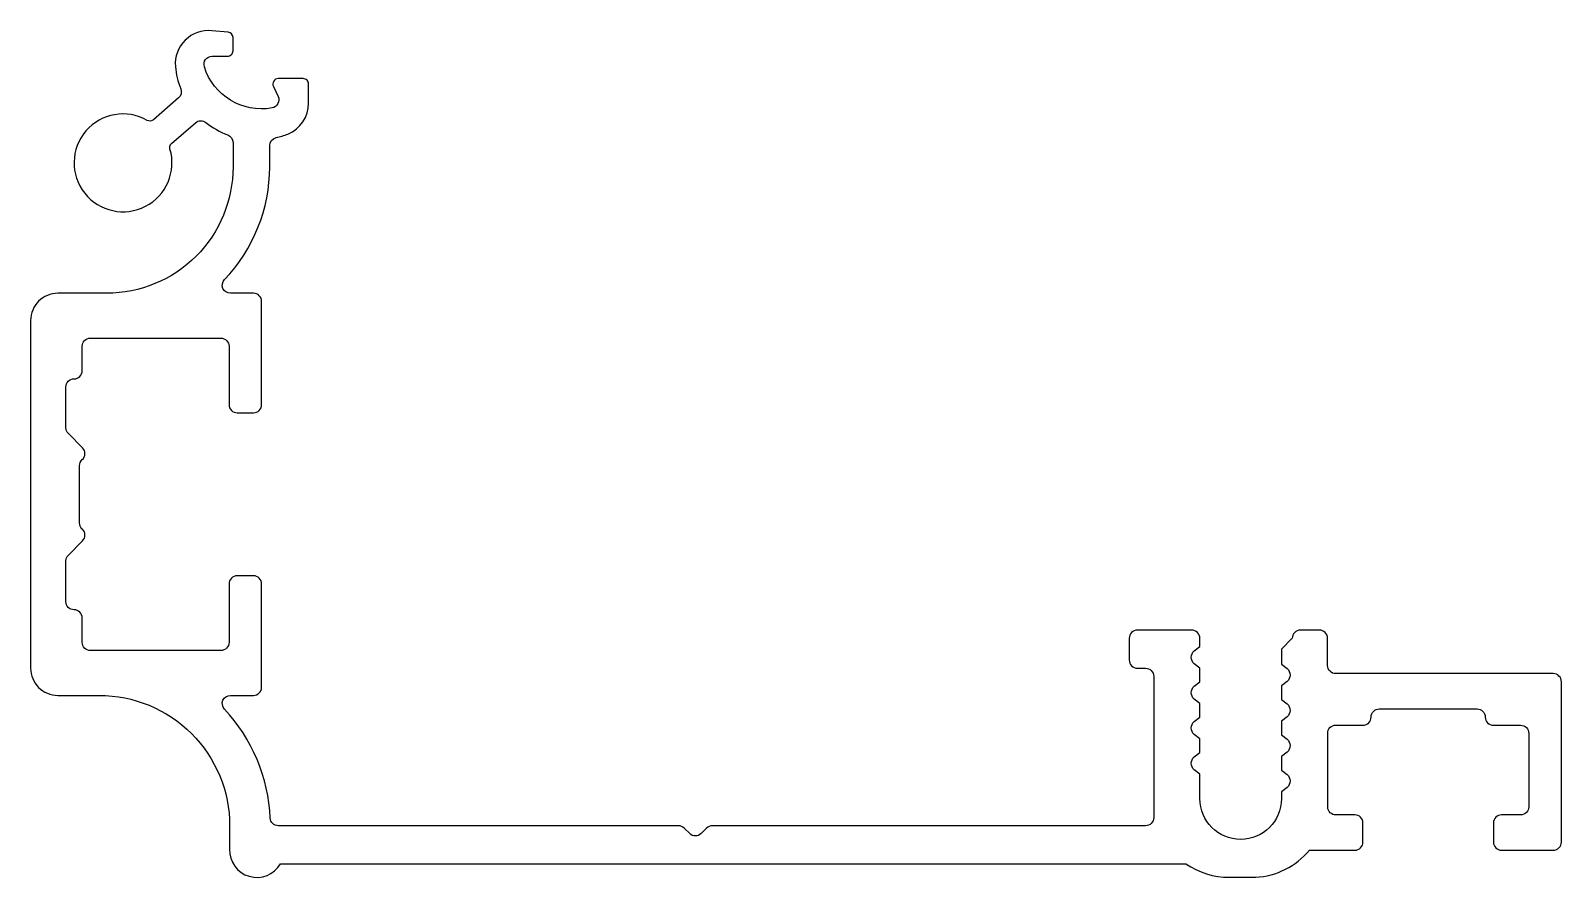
# Model space of a CAD drawing. Extents: x 338.4 to 394.7, y 205.6 to 236.8.
import ezdxf

# ---------------------------------------------------------------- set-up
doc = ezdxf.new("R2010")
doc.units = 0
doc.header["$LTSCALE"] = 15
doc.layers.add('_', color=7, linetype='CONTINUOUS')

msp = doc.modelspace()

# ---------------------------------------------------------------- linework, layer by layer
at = {"layer": '_', "linetype": 'CONTINUOUS', "flags": 128}
msp.add_lwpolyline([(345.742, 206.64, 0.783072), (347.609, 206.101), (380.926, 206.101, 0.152517), (382.519, 205.603), (383.493, 205.603, 0.207001), (385.466, 206.6), (387.138, 206.6, 0.429015), (387.438, 206.901), (387.438, 207.6, 0.420201), (387.138, 207.9), (386.441, 207.9, -0.409462), (386.141, 208.187), (386.141, 210.9, -0.449214), (386.441, 211.2), (387.438, 211.2, 0.415721), (387.738, 211.5, -0.414715), (388.038, 211.8), (391.638, 211.8, -0.414689), (391.938, 211.5, 0.415644), (392.238, 211.2), (393.238, 211.2, -0.419998), (393.538, 210.9), (393.538, 208.2, -0.414214), (393.238, 207.9), (392.538, 207.9, 0.414215), (392.238, 207.6), (392.238, 206.9, 0.414212), (392.538, 206.6), (394.438, 206.6, 0.414214), (394.738, 206.9), (394.738, 212.8, 0.414214), (394.438, 213.1), (386.438, 213.1, -0.414214), (386.138, 213.4), (386.138, 214.4, 0.414214), (385.838, 214.7), (385.138, 214.7, 0.414214), (384.838, 214.4), (384.438, 214), (384.438, 213.449), (384.645, 213.283, -0.480571), (384.645, 212.815), (384.438, 212.649), (384.438, 212.149), (384.645, 211.983, -0.480571), (384.645, 211.515), (384.438, 211.349), (384.438, 210.849), (384.645, 210.683, -0.480571), (384.645, 210.215), (384.438, 210.049), (384.438, 209.549), (384.645, 209.383, -0.480571), (384.645, 208.915), (384.437, 208.748), (384.438, 208.501, -1), (381.438, 208.501), (381.438, 209.399), (381.231, 209.565, -0.480571), (381.231, 210.033), (381.438, 210.199), (381.438, 210.699), (381.231, 210.865, -0.480571), (381.231, 211.333), (381.438, 211.499), (381.438, 211.999), (381.231, 212.165, -0.480571), (381.231, 212.633), (381.438, 212.799), (381.438, 213.299), (381.231, 213.465, -0.480571), (381.231, 213.933), (381.438, 214.099), (381.438, 214.4, 0.414214), (381.138, 214.7), (379.138, 214.7, 0.414214), (378.838, 214.4), (378.838, 213.6, 0.414214), (379.138, 213.3), (379.438, 213.3, -0.414214), (379.738, 213), (379.738, 207.801, -0.419704), (379.438, 207.501), (363.503, 207.501, 0.198912), (363.291, 207.413), (363.091, 207.213, -0.414214), (362.667, 207.213), (362.467, 207.413, 0.198912), (362.255, 207.501), (347.535, 207.501, -0.400945), (347.235, 207.787, 0.178029), (345.55, 211.796, -0.655541), (345.77, 212.3), (346.619, 212.3, 0.414214), (346.919, 212.6), (346.919, 216.4, 0.414214), (346.619, 216.7), (346.019, 216.7, 0.414214), (345.719, 216.4), (345.719, 214.25, -0.414214), (345.419, 213.95), (340.619, 213.95, -0.414214), (340.319, 214.25), (340.319, 215.15, 0.414216), (340.019, 215.45, -0.414216), (339.719, 215.75), (339.719, 217.25, -0.198912), (339.807, 217.462), (340.331, 217.986, 0.414214), (340.331, 218.411), (340.307, 218.435, -0.198912), (340.219, 218.647), (340.219, 220.753, -0.213828), (340.32, 220.977, 0.431075), (340.332, 221.413), (339.807, 221.938, -0.198912), (339.719, 222.15), (339.719, 223.65, -0.414216), (340.019, 223.95, 0.414216), (340.319, 224.25), (340.319, 225.15, -0.414214), (340.619, 225.45), (345.419, 225.45, -0.414214), (345.719, 225.15), (345.719, 223, 0.414214), (346.019, 222.7), (346.619, 222.7, 0.414214), (346.919, 223), (346.919, 226.799, 0.414214), (346.619, 227.099), (345.77, 227.099, -0.659975), (345.553, 227.606, 0.193), (347.215, 231.751), (347.215, 232.535, -0.351691), (347.45, 232.828, 0.038227), (347.888, 232.961, 0.303328), (348.647, 234.098), (348.647, 234.799, 0.414214), (348.447, 234.999), (347.531, 234.999, 0.549793), (347.35, 234.714), (347.524, 234.344, -0.492806), (347.306, 233.921, -0.379432), (344.812, 235.437, -0.504895), (345.098, 235.825), (345.666, 235.825, 0.414214), (345.866, 236.025), (345.866, 236.51, 0.388879), (345.684, 236.71), (345.087, 236.762, 0.465099), (343.744, 235.443, 0.070541), (343.943, 234.625, -0.319001), (343.861, 234.287), (342.94, 233.486, -0.318416), (342.71, 233.464, 5.142683), (343.547, 232.406, -0.293061), (343.607, 232.613), (344.486, 233.376, -0.360567), (344.868, 233.385, 0.077478), (345.672, 232.931, -0.312474), (345.867, 232.65), (345.867, 231.751, -0.414214), (341.215, 227.099), (339.419, 227.099, 0.414214), (338.419, 226.099), (338.419, 213.3, 0.414214), (339.419, 212.3), (340.942, 212.3, -0.414214), (345.742, 207.5), (345.742, 206.603)], format="xyb", dxfattribs=at)

doc.saveas('drawing.dxf')
